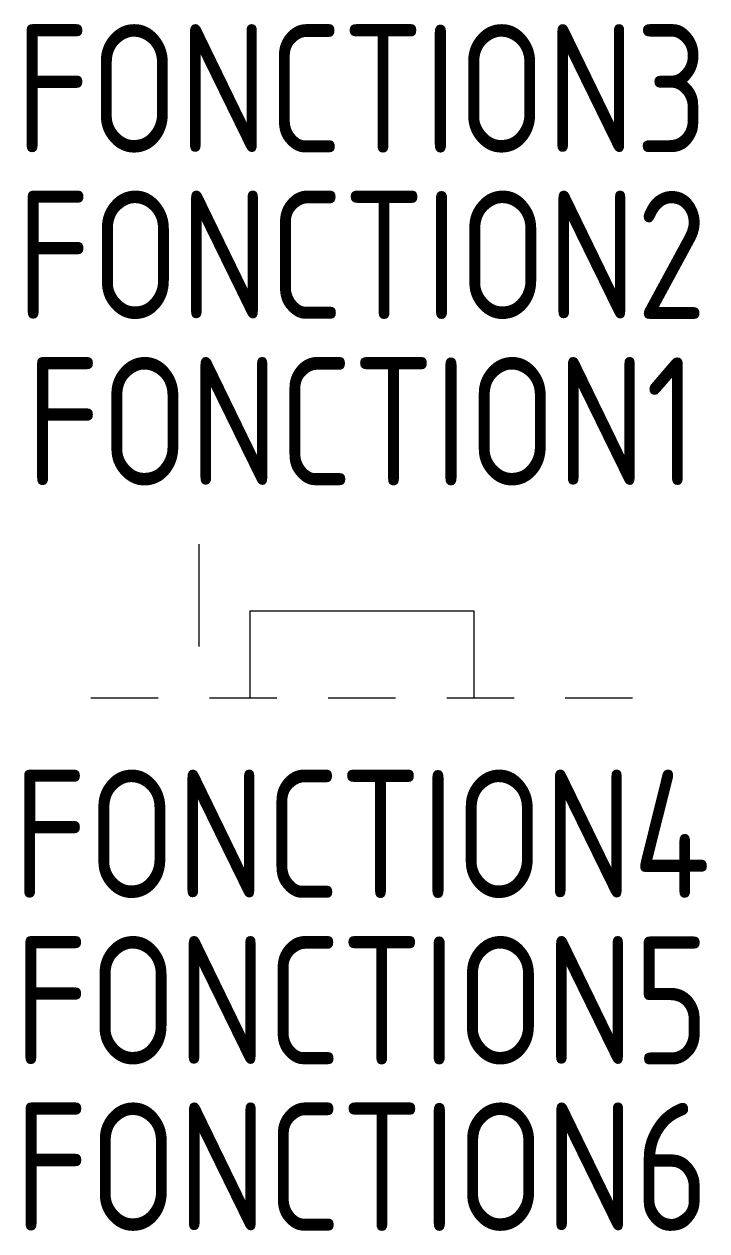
# Model space of a CAD drawing. Header units: millimetres. Extents: x -1.3 to 12, y -10.4 to 13.2.
import ezdxf
from ezdxf.enums import TextEntityAlignment as Align

# ---------------------------------------------------------------- set-up
doc = ezdxf.new("R2010")
doc.units = ezdxf.units.MM
for name, color, linetype in [('SYMB_FIL', 3, 'Continuous'), ('SYMB_FIL_FIN', 1, 'Continuous'), ('SYMB_TXT_NOM', 3, 'Continuous')]:
    doc.layers.add(name, color=color, linetype=linetype)
doc.styles.add('NET2_5', font='isocp.shx', dxfattribs={"width": 0.9, "height": 2.5})

msp = doc.modelspace()

# ---------------------------------------------------------------- linework, layer by layer
at = {"layer": 'SYMB_FIL'}
for p, q in [((2.103, 3), (2.103, 1)), ((3.103, 1.696), (7.473, 1.696)), ((3.103, 1.696), (3.103, 0)), ((7.473, 1.696), (7.473, 0))]:
    msp.add_line(p, q, dxfattribs=at)
at = {"layer": 'SYMB_FIL_FIN'}
for p, q in [((0, 0), (1.315, 0)), ((2.315, 0), (3.63, 0)), ((4.63, 0), (5.945, 0)), ((6.945, 0), (8.26, 0)), ((9.26, 0), (10.575, 0))]:
    msp.add_line(p, q, dxfattribs=at)

# ---------------------------------------------------------------- texts
at = {"layer": 'SYMB_TXT_NOM', "style": 'NET2_5', "width": 0.9, "flags": 8}
for tag, p in [('FONCTION3', (5.288, 10.646)), ('FONCTION2', (5.288, 7.396)), ('FONCTION1', (5.288, 4.146)), ('FONCTION4', (5.288, -3.911)), ('FONCTION5', (5.288, -7.161)), ('FONCTION6', (5.288, -10.411))]:
    msp.add_attdef(tag, text='', height=2.5, dxfattribs=at).set_placement(p, align=Align.CENTER)

doc.saveas('drawing.dxf')
